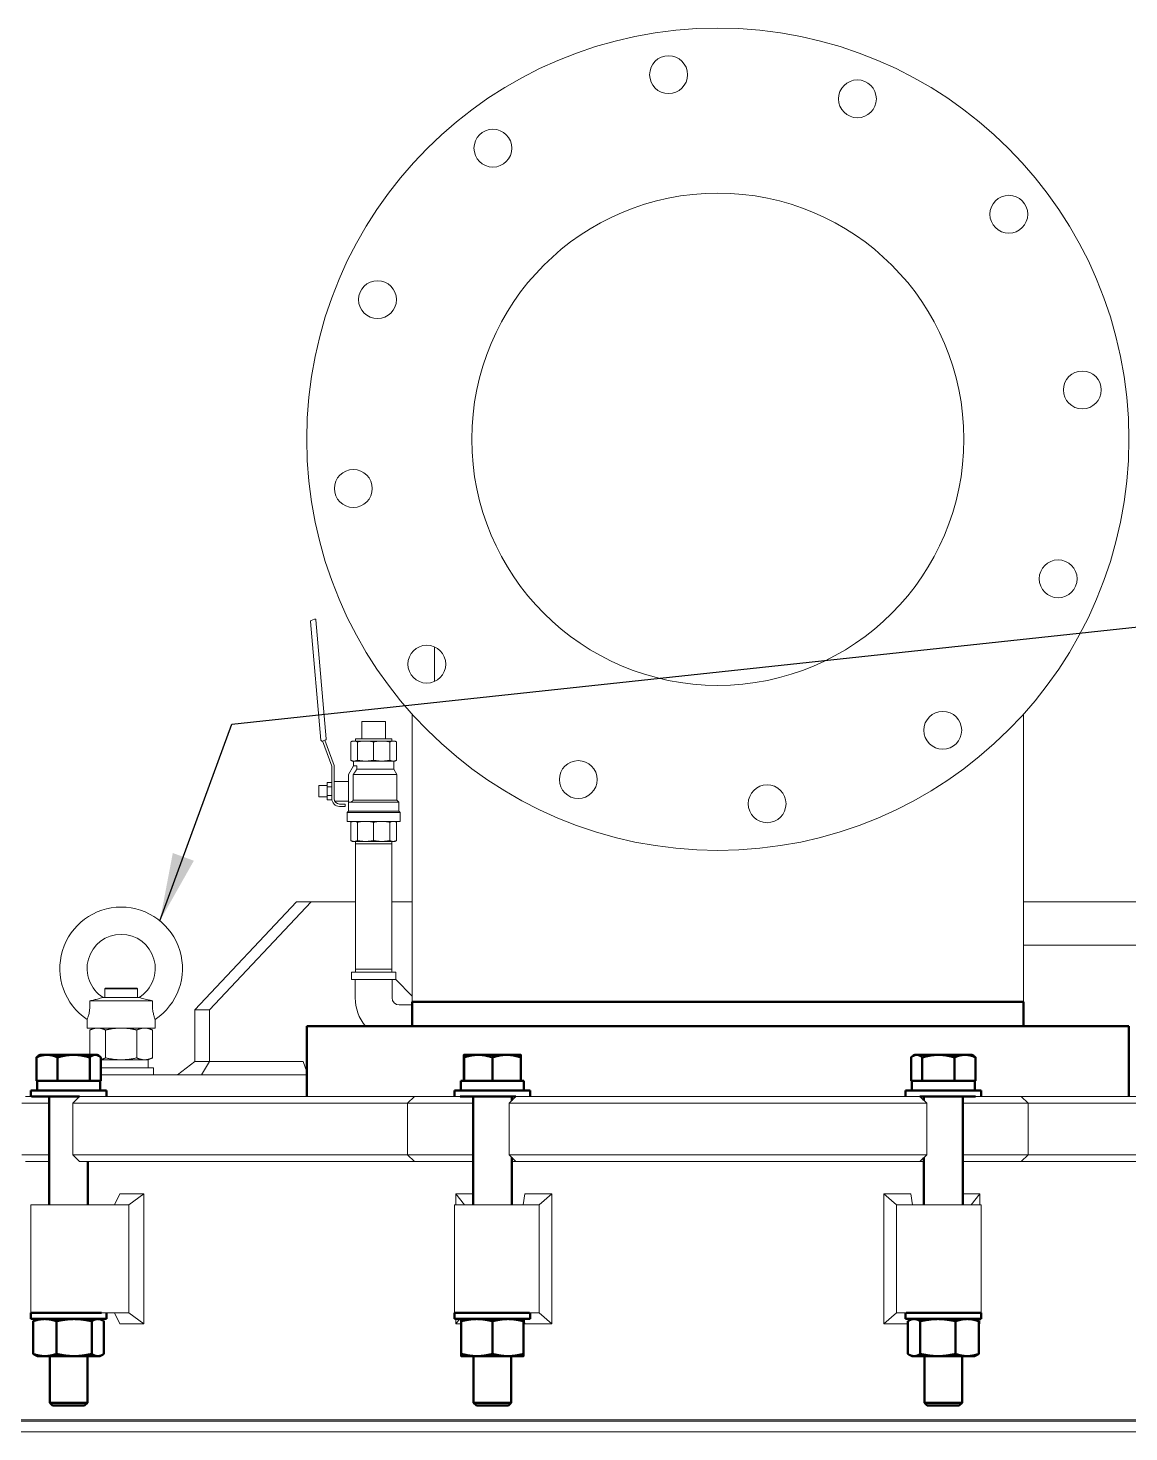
# Model space of a CAD drawing. Header units: inches. Extents: x 20 to 536, y 8 to 344.
# Drawn here: x 241.52 to 266.96, y 143.54 to 175.97 of the extents above; entities that cross this region are included whole.
import ezdxf

# ---------------------------------------------------------------- set-up
doc = ezdxf.new("R2010")
doc.units = ezdxf.units.IN
doc.header["$LTSCALE"] = 16
doc.header["$MEASUREMENT"] = 0
doc.layers.add('Symbol (ANSI)', color=7, linetype='Continuous', lineweight=25)
doc.layers.add('Visible (ANSI)', color=7, linetype='Continuous', lineweight=50)
doc.styles.add('Standard D-E', font='arial.ttf')
doc.dimstyles.new('in [mm] D-E NeptuneBenson$7', dxfattribs={"dimscale": 16, "dimtxt": 0.15, "dimasz": 0.098425, "dimexe": 0.125, "dimexo": 0.063, "dimgap": 0.031496, "dimtad": 0, "dimtih": 1, "dimtoh": 1, "dimdec": 4, "dimrnd": 1e-08, "dimzin": 3, "dimdsep": 46, "dimlunit": 5, "dimtxsty": 'Standard D-E', "dimcen": 0.09, "dimdle": 0.393701, "dimclrd": 256, "dimclre": 256, "dimclrt": 256, "dimadec": 1, "dimazin": 1, "dimtfac": 1, "dimtofl": 0, "dimtmove": 0, "dimatfit": 3, "dimfxl": 1, "dimfrac": 1, "dimtolj": 1, "dimtzin": 4, "dimlwd": -1, "dimlwe": -1, "dimarcsym": 0})

msp = doc.modelspace()

# ---------------------------------------------------------------- linework, layer by layer
at = {"layer": 'Visible (ANSI)', "linetype": 'Continuous', "lineweight": 18}
for p, q in [((248.046352, 162.26331), (248.286641, 159.516794)), ((248.141894, 162.314554), (248.060011, 162.28475)), ((248.410125, 159.550237), (248.169836, 162.296753)), ((250.913165, 161.673737), (250.913165, 160.875717)), ((249.780898, 159.947082), (249.229716, 159.947082)), ((249.229716, 159.947082), (249.229716, 159.553381)), ((249.780898, 159.947082), (249.780898, 159.553381)), ((250.397165, 153.47266), (250.397165, 160.11828)), ((264.521165, 153.47266), (264.521165, 160.11828)), ((248.314583, 159.498993), (248.396466, 159.528796)), ((248.536575, 158.920692), (248.324744, 159.502692)), ((248.37579, 159.521271), (248.590896, 158.930271)), ((249.015307, 159.499271), (248.974935, 159.480445)), ((248.974935, 159.480445), (248.974935, 159.054097)), ((249.052606, 159.499271), (249.015307, 159.499271)), ((249.317792, 159.499271), (249.052606, 159.499271)), ((249.923959, 159.553381), (249.086655, 159.553381)), ((249.088346, 159.499271), (249.086655, 159.553381)), ((249.130277, 159.480445), (249.130277, 159.054097)), ((249.692822, 159.499271), (249.317792, 159.499271)), ((249.505307, 159.480445), (249.505307, 159.054097)), ((249.958008, 159.499271), (249.692822, 159.499271)), ((249.880337, 159.480445), (249.880337, 159.054097)), ((249.922268, 159.499271), (249.923959, 159.553381)), ((249.995307, 159.499271), (249.958008, 159.499271)), ((249.995307, 159.499271), (250.035679, 159.480445)), ((250.035679, 159.480445), (250.035679, 159.054097)), ((249.015307, 159.035271), (248.974935, 159.054097)), ((249.015307, 159.035271), (249.052606, 159.035271)), ((249.039807, 158.925258), (249.039807, 159.035271)), ((249.052606, 159.035271), (249.317792, 159.035271)), ((249.317792, 159.035271), (249.692822, 159.035271)), ((249.692822, 159.035271), (249.958008, 159.035271)), ((249.958008, 159.035271), (249.995307, 159.035271)), ((249.970807, 158.849671), (249.970807, 159.035271)), ((249.995307, 159.035271), (250.035679, 159.054097)), ((248.536575, 158.168771), (248.536575, 158.920692)), ((248.590896, 158.930271), (248.590896, 158.339271)), ((248.923432, 158.723691), (249.039807, 158.925258)), ((248.923432, 158.08634), (248.923432, 158.723691)), ((249.034108, 158.723691), (249.034108, 158.129981)), ((250.043541, 158.723691), (249.034108, 158.723691)), ((249.039807, 158.925258), (249.119273, 158.925258)), ((249.119273, 158.925258), (249.119273, 158.849671)), ((249.970807, 158.849671), (249.119273, 158.849671)), ((249.970807, 158.849671), (250.043541, 158.723691)), ((250.043541, 158.129981), (250.043541, 158.723691)), ((248.237807, 158.208771), (248.237807, 158.469771)), ((248.237807, 158.469771), (248.427932, 158.469771)), ((248.427932, 158.540189), (248.536575, 158.540189)), ((248.427932, 158.540189), (248.427932, 158.43973)), ((248.427932, 158.43973), (248.536575, 158.43973)), ((248.427932, 158.43973), (248.427932, 158.238812)), ((248.590896, 158.565471), (248.923432, 158.565471)), ((248.590896, 158.339271), (248.590896, 158.168771)), ((248.237807, 158.208771), (248.427932, 158.208771)), ((248.427932, 158.238812), (248.536575, 158.238812)), ((248.427932, 158.238812), (248.427932, 158.138353)), ((248.427932, 158.138353), (248.539174, 158.138353)), ((248.603992, 158.113071), (248.923432, 158.113071)), ((248.715896, 158.043771), (248.848432, 158.043771)), ((248.848432, 157.989449), (248.715896, 157.989449)), ((248.848432, 158.043771), (248.848432, 157.989449)), ((248.984816, 158.08634), (248.923432, 158.08634)), ((248.923432, 157.880118), (248.923432, 158.08634)), ((250.087182, 158.08634), (248.984816, 158.08634)), ((250.043541, 158.129981), (249.034108, 158.129981)), ((250.043541, 158.129981), (250.087182, 158.08634)), ((250.087182, 157.880118), (250.087182, 158.08634)), ((248.923432, 157.880118), (248.892807, 157.849493)), ((250.117807, 157.849493), (248.892807, 157.849493)), ((248.892807, 157.643271), (248.892807, 157.849493)), ((250.087182, 157.880118), (248.923432, 157.880118)), ((250.087182, 157.880118), (250.117807, 157.849493)), ((250.117807, 157.643271), (250.117807, 157.849493)), ((250.117807, 157.643271), (248.892807, 157.643271)), ((249.015307, 157.643271), (248.974935, 157.624445)), ((248.974935, 157.198097), (248.974935, 157.624445)), ((249.130277, 157.198097), (249.130277, 157.624445)), ((249.505307, 157.198097), (249.505307, 157.624445)), ((249.880337, 157.198097), (249.880337, 157.624445)), ((249.995307, 157.643271), (250.035679, 157.624445)), ((250.035679, 157.198097), (250.035679, 157.624445)), ((249.015307, 157.179271), (248.974935, 157.198097)), ((249.015307, 157.179271), (249.052606, 157.179271)), ((249.052606, 157.179271), (249.317792, 157.179271)), ((249.088346, 157.179271), (249.086655, 157.12516)), ((249.086655, 157.12516), (249.923959, 157.12516)), ((249.086655, 157.12516), (249.086655, 154.224373)), ((249.317792, 157.179271), (249.692822, 157.179271)), ((249.692822, 157.179271), (249.958008, 157.179271)), ((249.922268, 157.179271), (249.923959, 157.12516)), ((249.923959, 157.12516), (249.923959, 154.224373)), ((249.958008, 157.179271), (249.995307, 157.179271)), ((249.995307, 157.179271), (250.035679, 157.198097)), ((247.71901, 155.78516), (245.371441, 153.28516)), ((245.715283, 153.28516), (248.062852, 155.78516)), ((248.062852, 155.78516), (247.71901, 155.78516)), ((249.086655, 155.78516), (248.062852, 155.78516)), ((250.397165, 155.78516), (249.923959, 155.78516)), ((271.76987, 155.78516), (264.521165, 155.78516)), ((269.937763, 154.78516), (264.521165, 154.78516)), ((250.017905, 154.156263), (248.992709, 154.156263)), ((248.992709, 153.985397), (248.992709, 154.156263)), ((249.086655, 154.224373), (249.923959, 154.224373)), ((249.088784, 154.156263), (249.086655, 154.224373)), ((249.92183, 154.156263), (249.923959, 154.224373)), ((250.017905, 153.985397), (250.017905, 154.156263)), ((243.307665, 153.78516), (243.295165, 153.77266)), ((244.045165, 153.77266), (243.295165, 153.77266)), ((243.295165, 153.77266), (243.295165, 153.576165)), ((243.307665, 153.78516), (244.032665, 153.78516)), ((244.032665, 153.78516), (244.045165, 153.77266)), ((244.045165, 153.77266), (244.045165, 153.576165)), ((250.016391, 153.985397), (248.992709, 153.985397)), ((249.078142, 153.565712), (249.078142, 153.985397)), ((249.930654, 153.565712), (249.930654, 153.985397)), ((250.016391, 153.985397), (250.016391, 153.986911)), ((250.016391, 153.986911), (250.397165, 153.606137)), ((244.394418, 153.497082), (242.945913, 153.497082)), ((244.085508, 153.576165), (243.254822, 153.576165)), ((245.371441, 152.09766), (245.371441, 153.28516)), ((245.371441, 153.28516), (245.715283, 153.28516)), ((245.715283, 153.28516), (245.715283, 152.09766)), ((250.396165, 153.400508), (250.095858, 153.400508)), ((242.882764, 152.86716), (242.882764, 153.066638)), ((244.457567, 152.86716), (242.882764, 152.86716)), ((243.045165, 152.86716), (242.948477, 152.822074)), ((242.948477, 152.248789), (242.948477, 152.822074)), ((243.309321, 152.178247), (243.309321, 152.822074)), ((244.031009, 152.178247), (244.031009, 152.822074)), ((244.295165, 152.86716), (244.391853, 152.822074)), ((244.391853, 152.178247), (244.391853, 152.822074)), ((244.457567, 152.86716), (244.457567, 153.066638)), ((243.201719, 152.13316), (244.295641, 152.13316)), ((244.295165, 152.13316), (244.391853, 152.178247)), ((244.295641, 151.94516), (244.295641, 152.13316)), ((243.201719, 151.94516), (244.420165, 151.94516)), ((244.420165, 151.78516), (244.420165, 151.94516)), ((244.970545, 151.78516), (245.371441, 152.09766)), ((245.371441, 152.09766), (245.715283, 152.09766)), ((245.529288, 151.78516), (245.715283, 152.09766)), ((245.715283, 152.09766), (247.875047, 152.09766)), ((247.959165, 151.853017), (247.875047, 152.09766)), ((241.780593, 151.644789), (241.780593, 151.644785)), ((247.959165, 151.78516), (243.201719, 151.78516)), ((241.457239, 151.28516), (241.589013, 151.28516)), ((241.598667, 151.28516), (241.589013, 151.28516)), ((242.710778, 151.28516), (242.555778, 151.13016)), ((242.710778, 151.28516), (242.760308, 151.28516)), ((242.760308, 151.28516), (243.003304, 151.28516)), ((243.003304, 151.28516), (244.132856, 151.28516)), ((244.610962, 151.28516), (244.132856, 151.28516)), ((245.455589, 151.28516), (244.610962, 151.28516)), ((245.455589, 151.28516), (250.14902, 151.28516)), ((250.446263, 151.28516), (250.14902, 151.28516)), ((250.446263, 151.28516), (250.291263, 151.13016)), ((250.446263, 151.28516), (251.116748, 151.28516)), ((251.116748, 151.28516), (251.387132, 151.28516)), ((251.387132, 151.28516), (251.499473, 151.28516)), ((251.502826, 151.28516), (251.499473, 151.28516)), ((252.788128, 151.28516), (252.633128, 151.13016)), ((252.788128, 151.28516), (252.868928, 151.28516)), ((252.868928, 151.28516), (253.142092, 151.28516)), ((253.142092, 151.28516), (254.093041, 151.28516)), ((254.259085, 151.28516), (254.093041, 151.28516)), ((254.961843, 151.28516), (254.259085, 151.28516)), ((254.961843, 151.28516), (259.956488, 151.28516)), ((260.659245, 151.28516), (259.956488, 151.28516)), ((260.82529, 151.28516), (260.659245, 151.28516)), ((260.82529, 151.28516), (261.776239, 151.28516)), ((261.776239, 151.28516), (262.049403, 151.28516)), ((262.049403, 151.28516), (262.130203, 151.28516)), ((262.130203, 151.28516), (262.285203, 151.13016)), ((263.418858, 151.28516), (263.415505, 151.28516)), ((263.418858, 151.28516), (263.531198, 151.28516)), ((263.531198, 151.28516), (263.801582, 151.28516)), ((263.801582, 151.28516), (264.472068, 151.28516)), ((264.769311, 151.28516), (264.472068, 151.28516)), ((264.472068, 151.28516), (264.627068, 151.13016)), ((264.769311, 151.28516), (269.462742, 151.28516)), ((241.723247, 151.13016), (241.376474, 151.13016)), ((241.723247, 151.13016), (242.0085, 151.13016)), ((242.68612, 151.13016), (242.555778, 151.13016)), ((242.555778, 151.13016), (242.555778, 149.94016)), ((242.930342, 151.13016), (242.68612, 151.13016)), ((244.267089, 151.13016), (242.930342, 151.13016)), ((244.267089, 151.13016), (244.745196, 151.13016)), ((244.745196, 151.13016), (245.389949, 151.13016)), ((250.109045, 151.13016), (245.389949, 151.13016)), ((250.109045, 151.13016), (250.291263, 151.13016)), ((251.084737, 151.13016), (250.291263, 151.13016)), ((250.291263, 151.13016), (250.291263, 149.94016)), ((251.356486, 151.13016), (251.084737, 151.13016)), ((251.652118, 151.13016), (251.356486, 151.13016)), ((251.652118, 151.13016), (251.801121, 151.13016)), ((252.84576, 151.13016), (252.633128, 151.13016)), ((252.633128, 151.13016), (252.633128, 149.94016)), ((253.120303, 151.13016), (252.84576, 151.13016)), ((254.245686, 151.13016), (253.120303, 151.13016)), ((254.245686, 151.13016), (254.411731, 151.13016)), ((254.411731, 151.13016), (254.948187, 151.13016)), ((259.970144, 151.13016), (254.948187, 151.13016)), ((259.970144, 151.13016), (260.5066, 151.13016)), ((260.5066, 151.13016), (260.672645, 151.13016)), ((261.798028, 151.13016), (260.672645, 151.13016)), ((262.072571, 151.13016), (261.798028, 151.13016)), ((262.285203, 151.13016), (262.072571, 151.13016)), ((262.285203, 151.13016), (262.285203, 149.94016)), ((263.11721, 151.13016), (263.266213, 151.13016)), ((263.561845, 151.13016), (263.266213, 151.13016)), ((263.833594, 151.13016), (263.561845, 151.13016)), ((264.627068, 151.13016), (263.833594, 151.13016)), ((264.627068, 151.13016), (264.809285, 151.13016)), ((264.627068, 151.13016), (264.627068, 149.94016)), ((269.528381, 151.13016), (264.809285, 151.13016)), ((241.376474, 149.94016), (241.723247, 149.94016)), ((242.0085, 149.94016), (241.723247, 149.94016)), ((242.555778, 149.94016), (242.68612, 149.94016)), ((242.710778, 149.78516), (242.555778, 149.94016)), ((242.68612, 149.94016), (242.930342, 149.94016)), ((242.930342, 149.94016), (244.267089, 149.94016)), ((244.745196, 149.94016), (244.267089, 149.94016)), ((245.389949, 149.94016), (244.745196, 149.94016)), ((245.389949, 149.94016), (250.109045, 149.94016)), ((250.291263, 149.94016), (250.109045, 149.94016)), ((250.291263, 149.94016), (251.084737, 149.94016)), ((250.446263, 149.78516), (250.291263, 149.94016)), ((251.084737, 149.94016), (251.356486, 149.94016)), ((251.356486, 149.94016), (251.652118, 149.94016)), ((251.801121, 149.94016), (251.652118, 149.94016)), ((252.633128, 149.94016), (252.84576, 149.94016)), ((252.788128, 149.78516), (252.633128, 149.94016)), ((252.84576, 149.94016), (253.120303, 149.94016)), ((253.120303, 149.94016), (254.245686, 149.94016)), ((254.411731, 149.94016), (254.245686, 149.94016)), ((254.948187, 149.94016), (254.411731, 149.94016)), ((254.948187, 149.94016), (259.970144, 149.94016)), ((260.5066, 149.94016), (259.970144, 149.94016)), ((260.672645, 149.94016), (260.5066, 149.94016)), ((260.672645, 149.94016), (261.798028, 149.94016)), ((261.798028, 149.94016), (262.072571, 149.94016)), ((262.072571, 149.94016), (262.285203, 149.94016)), ((262.130203, 149.78516), (262.285203, 149.94016)), ((263.266213, 149.94016), (263.11721, 149.94016)), ((263.266213, 149.94016), (263.561845, 149.94016)), ((263.561845, 149.94016), (263.833594, 149.94016)), ((263.833594, 149.94016), (264.627068, 149.94016)), ((264.472068, 149.78516), (264.627068, 149.94016)), ((264.809285, 149.94016), (264.627068, 149.94016)), ((264.809285, 149.94016), (269.528381, 149.94016)), ((241.589013, 149.78516), (241.457239, 149.78516)), ((241.589013, 149.78516), (242.0085, 149.78516)), ((242.760308, 149.78516), (242.710778, 149.78516)), ((243.003304, 149.78516), (242.760308, 149.78516)), ((244.132856, 149.78516), (243.003304, 149.78516)), ((244.132856, 149.78516), (244.610962, 149.78516)), ((244.610962, 149.78516), (245.009315, 149.78516)), ((250.446263, 149.78516), (245.009315, 149.78516)), ((251.116748, 149.78516), (250.446263, 149.78516)), ((251.387132, 149.78516), (251.116748, 149.78516)), ((251.499473, 149.78516), (251.387132, 149.78516)), ((251.499473, 149.78516), (251.681944, 149.78516)), ((251.681944, 149.78516), (251.801121, 149.78516)), ((252.696121, 149.78516), (252.788128, 149.78516)), ((252.868928, 149.78516), (252.788128, 149.78516)), ((253.142092, 149.78516), (252.868928, 149.78516)), ((254.093041, 149.78516), (253.142092, 149.78516)), ((254.093041, 149.78516), (254.259085, 149.78516)), ((254.259085, 149.78516), (254.528978, 149.78516)), ((260.389352, 149.78516), (254.528978, 149.78516)), ((260.389352, 149.78516), (260.659245, 149.78516)), ((260.659245, 149.78516), (260.82529, 149.78516)), ((261.776239, 149.78516), (260.82529, 149.78516)), ((262.049403, 149.78516), (261.776239, 149.78516)), ((262.130203, 149.78516), (262.049403, 149.78516)), ((262.130203, 149.78516), (262.22221, 149.78516)), ((263.11721, 149.78516), (263.236386, 149.78516)), ((263.236386, 149.78516), (263.418858, 149.78516)), ((263.531198, 149.78516), (263.418858, 149.78516)), ((263.801582, 149.78516), (263.531198, 149.78516)), ((264.472068, 149.78516), (263.801582, 149.78516)), ((269.909016, 149.78516), (264.472068, 149.78516)), ((243.639904, 149.035063), (243.518724, 148.78516)), ((243.639904, 149.035063), (244.193798, 149.035063)), ((244.193798, 149.035063), (243.847968, 148.78516)), ((244.193798, 146.035258), (244.193798, 149.035063)), ((251.406005, 149.035063), (251.406005, 148.78516)), ((251.406005, 149.035063), (251.801121, 149.035063)), ((251.406005, 149.035063), (251.607168, 148.78516)), ((252.998833, 149.035063), (252.959721, 148.78516)), ((252.998833, 149.035063), (253.62163, 149.035063)), ((253.62163, 149.035063), (253.330581, 148.78516)), ((253.62163, 146.035258), (253.62163, 149.035063)), ((261.296701, 149.035063), (261.296701, 146.035258)), ((261.296701, 149.035063), (261.919497, 149.035063)), ((261.296701, 149.035063), (261.587749, 148.78516)), ((261.919497, 149.035063), (261.95861, 148.78516)), ((263.11721, 149.035063), (263.512325, 149.035063)), ((263.512325, 149.035063), (263.311163, 148.78516)), ((263.512325, 148.78516), (263.512325, 149.035063)), ((241.581, 148.78516), (243.213772, 148.78516)), ((241.581, 146.28516), (241.581, 148.78516)), ((243.213772, 148.78516), (243.847968, 148.78516)), ((243.847968, 146.28516), (243.847968, 148.78516)), ((251.373621, 148.78516), (253.110327, 148.78516)), ((251.373621, 146.28516), (251.373621, 148.78516)), ((253.110327, 148.78516), (253.330581, 148.78516)), ((253.330581, 146.28516), (253.330581, 148.78516)), ((261.808003, 148.78516), (261.587749, 148.78516)), ((261.587749, 148.78516), (261.587749, 146.28516)), ((261.808003, 148.78516), (263.54471, 148.78516)), ((263.54471, 146.28516), (263.54471, 148.78516)), ((243.213772, 146.28516), (241.581, 146.28516)), ((243.847968, 146.28516), (243.213772, 146.28516)), ((243.639904, 146.035258), (243.518724, 146.28516)), ((244.193798, 146.035258), (243.639904, 146.035258)), ((244.193798, 146.035258), (243.847968, 146.28516)), ((253.110327, 146.28516), (251.373621, 146.28516)), ((251.406005, 146.144535), (251.406005, 146.035258)), ((251.406005, 146.035258), (251.49397, 146.144535)), ((251.528817, 146.035258), (251.406005, 146.035258)), ((252.998833, 146.035258), (252.98173, 146.144535)), ((253.62163, 146.035258), (252.998833, 146.035258)), ((253.330581, 146.28516), (253.110327, 146.28516)), ((253.62163, 146.035258), (253.330581, 146.28516)), ((261.296701, 146.035258), (261.587749, 146.28516)), ((261.851815, 146.035258), (261.296701, 146.035258)), ((261.587749, 146.28516), (261.808003, 146.28516)), ((263.54471, 146.28516), (261.808003, 146.28516)), ((261.93549, 146.137438), (261.9366, 146.144535)), ((263.446116, 146.117509), (263.424361, 146.144535)), ((263.512325, 146.035258), (263.487605, 146.065969)), ((263.512325, 146.035258), (263.487605, 146.035258)), ((263.512325, 146.035258), (263.512325, 146.144535)), ((228.957835, 143.81641), (285.960496, 143.81641)), ((285.929246, 143.78516), (228.989085, 143.78516)), ((285.21119, 143.53516), (229.707141, 143.53516))]:
    msp.add_line(p, q, dxfattribs=at)
at = {"layer": 'Visible (ANSI)'}
for p, q in [((250.396165, 153.47266), (264.522165, 153.47266)), ((250.396165, 153.47266), (250.396165, 152.91016)), ((264.522165, 153.47266), (264.522165, 152.91016)), ((247.959165, 152.91016), (266.959165, 152.91016)), ((247.959165, 152.91016), (247.959165, 151.28516)), ((266.959165, 152.91016), (266.959165, 151.28516)), ((241.710281, 151.644789), (241.710281, 152.190198)), ((241.8, 152.248789), (241.758391, 152.224766)), ((241.954294, 152.248789), (241.8, 152.248789)), ((242.571166, 152.248789), (241.954294, 152.248789)), ((242.198306, 151.644789), (242.198306, 152.190198)), ((243.072872, 152.248789), (242.571166, 152.248789)), ((242.944026, 151.644789), (242.944026, 152.190198)), ((243.112, 152.248789), (243.072872, 152.248789)), ((243.112, 152.248789), (243.153609, 152.224766)), ((243.201719, 151.644789), (243.201719, 152.190198)), ((251.591887, 151.644789), (251.591887, 152.190198)), ((251.592621, 152.248789), (251.592619, 152.248789)), ((251.592622, 152.248789), (251.592621, 152.248789)), ((251.921723, 152.248789), (251.592622, 152.248789)), ((251.593357, 151.644789), (251.593357, 152.190198)), ((252.577722, 152.248789), (251.921723, 152.248789)), ((252.25009, 151.644789), (252.25009, 152.190198)), ((252.904621, 152.248789), (252.577722, 152.248789)), ((252.904621, 152.248789), (252.904622, 152.248789)), ((252.905354, 151.644789), (252.905354, 152.190198)), ((261.923481, 151.644789), (261.923481, 152.190198)), ((262.01371, 152.248789), (261.971115, 152.224197)), ((262.053708, 152.248789), (262.01371, 152.248789)), ((262.55705, 152.248789), (262.053708, 152.248789)), ((262.183935, 151.644789), (262.183935, 152.190198)), ((263.173052, 152.248789), (262.55705, 152.248789)), ((262.930165, 151.644789), (262.930165, 152.190198)), ((263.32571, 152.248789), (263.173052, 152.248789)), ((263.32571, 152.248789), (263.368305, 152.224197)), ((263.415939, 151.644789), (263.415939, 152.190198)), ((241.954294, 151.644789), (241.710281, 151.644789)), ((241.7265, 151.644785), (243.1855, 151.644785)), ((241.7265, 151.644785), (241.7265, 151.425785)), ((241.8, 151.644789), (241.8, 151.644785)), ((242.198306, 151.644789), (241.954294, 151.644789)), ((242.571166, 151.644789), (242.198306, 151.644789)), ((242.944026, 151.644789), (242.571166, 151.644789)), ((243.072872, 151.644789), (242.944026, 151.644789)), ((243.201719, 151.644789), (243.072872, 151.644789)), ((243.112, 151.644789), (243.112, 151.644785)), ((243.1855, 151.644785), (243.1855, 151.425785)), ((251.519121, 151.644785), (252.978121, 151.644785)), ((251.519121, 151.644785), (251.519121, 151.425785)), ((251.592622, 151.644789), (251.591887, 151.644789)), ((251.592621, 151.644789), (251.592621, 151.644785)), ((251.593357, 151.644789), (251.592622, 151.644789)), ((251.921723, 151.644789), (251.593357, 151.644789)), ((252.25009, 151.644789), (251.921723, 151.644789)), ((252.577722, 151.644789), (252.25009, 151.644789)), ((252.905354, 151.644789), (252.577722, 151.644789)), ((252.904621, 151.644789), (252.904621, 151.644785)), ((252.978121, 151.644785), (252.978121, 151.425785)), ((262.053708, 151.644789), (261.923481, 151.644789)), ((261.94021, 151.644785), (263.39921, 151.644785)), ((261.94021, 151.644785), (261.94021, 151.425785)), ((262.01371, 151.644789), (262.01371, 151.644785)), ((262.183935, 151.644789), (262.053708, 151.644789)), ((262.55705, 151.644789), (262.183935, 151.644789)), ((262.930165, 151.644789), (262.55705, 151.644789)), ((263.173052, 151.644789), (262.930165, 151.644789)), ((263.415939, 151.644789), (263.173052, 151.644789)), ((263.32571, 151.644789), (263.32571, 151.644785)), ((263.39921, 151.644785), (263.39921, 151.425785)), ((243.331, 151.425785), (241.581, 151.425785)), ((241.581, 151.28516), (241.581, 151.425785)), ((241.598667, 151.28516), (242.710778, 151.28516)), ((242.0085, 151.28516), (242.0085, 148.78516)), ((243.331, 151.28516), (243.331, 151.425785)), ((253.123621, 151.425785), (251.373621, 151.425785)), ((251.373621, 151.28516), (251.373621, 151.425785)), ((251.502826, 151.28516), (252.788128, 151.28516)), ((251.801121, 151.28516), (251.801121, 148.78516)), ((252.696121, 151.28516), (252.696121, 151.193153)), ((253.123621, 151.28516), (253.123621, 151.425785)), ((263.54471, 151.425785), (261.79471, 151.425785)), ((261.79471, 151.28516), (261.79471, 151.425785)), ((262.130203, 151.28516), (263.415505, 151.28516)), ((262.22221, 151.28516), (262.22221, 151.193153)), ((263.11721, 151.28516), (263.11721, 148.78516)), ((263.54471, 151.28516), (263.54471, 151.425785)), ((252.696121, 149.877167), (252.696121, 148.78516)), ((262.22221, 149.877167), (262.22221, 148.78516)), ((242.9035, 149.78516), (242.9035, 148.78516)), ((243.213772, 146.28516), (241.581, 146.28516)), ((241.581, 146.144535), (241.581, 146.28516)), ((241.581, 146.144535), (243.331, 146.144535)), ((241.638665, 145.337403), (241.638665, 146.092668)), ((241.737, 146.144535), (241.691395, 146.123269)), ((242.173558, 145.337403), (242.173558, 146.092668)), ((242.990894, 145.337403), (242.990894, 146.092668)), ((243.175, 146.144535), (243.220605, 146.123269)), ((243.273335, 145.337403), (243.273335, 146.092668)), ((243.331, 146.144535), (243.331, 146.28516)), ((253.110327, 146.28516), (251.373621, 146.28516)), ((251.373621, 146.144535), (251.373621, 146.28516)), ((251.373621, 146.144535), (253.123621, 146.144535)), ((251.528817, 145.337403), (251.528817, 146.092668)), ((251.529621, 146.144535), (251.529619, 146.144535)), ((251.530427, 145.337403), (251.530427, 146.092668)), ((252.250231, 145.337403), (252.250231, 146.092668)), ((252.967621, 146.144535), (252.967622, 146.144535)), ((252.968424, 145.337403), (252.968424, 146.092668)), ((253.123621, 146.144535), (253.123621, 146.28516)), ((261.79471, 146.144535), (261.79471, 146.28516)), ((261.79471, 146.144535), (263.54471, 146.144535)), ((263.54471, 146.28516), (261.808003, 146.28516)), ((261.851815, 145.337403), (261.851815, 146.092668)), ((261.95071, 146.144535), (261.904024, 146.122766)), ((262.137283, 145.337403), (262.137283, 146.092668)), ((262.955178, 145.337403), (262.955178, 146.092668)), ((263.38871, 146.144535), (263.435396, 146.122766)), ((263.487605, 145.337403), (263.487605, 146.092668)), ((263.54471, 146.144535), (263.54471, 146.28516)), ((241.737, 145.285535), (241.691395, 145.306802)), ((241.737, 145.285535), (241.906112, 145.285535)), ((241.906112, 145.285535), (242.582226, 145.285535)), ((242.0185, 145.285535), (242.0185, 144.2109)), ((242.582226, 145.285535), (243.132115, 145.285535)), ((242.8935, 145.285535), (242.8935, 144.2109)), ((243.132115, 145.285535), (243.175, 145.285535)), ((243.175, 145.285535), (243.220605, 145.306802)), ((251.529621, 145.285535), (251.529619, 145.285536)), ((251.529621, 145.285535), (251.529622, 145.285535)), ((251.529622, 145.285535), (251.890329, 145.285535)), ((251.811121, 145.285535), (251.811121, 144.2109)), ((251.890329, 145.285535), (252.609328, 145.285535)), ((252.609328, 145.285535), (252.967621, 145.285535)), ((252.686121, 145.285535), (252.686121, 144.2109)), ((252.967621, 145.285535), (252.967622, 145.285536)), ((261.95071, 145.285535), (261.904024, 145.307305)), ((261.95071, 145.285535), (261.994549, 145.285535)), ((261.994549, 145.285535), (262.54623, 145.285535)), ((262.23221, 145.285535), (262.23221, 144.2109)), ((262.54623, 145.285535), (263.221391, 145.285535)), ((263.10721, 145.285535), (263.10721, 144.2109)), ((263.221391, 145.285535), (263.38871, 145.285535)), ((263.38871, 145.285535), (263.435396, 145.307305)), ((242.0185, 144.2109), (242.8935, 144.2109)), ((242.086661, 144.144785), (242.0185, 144.2109)), ((242.825339, 144.144785), (242.086661, 144.144785)), ((242.825339, 144.144785), (242.8935, 144.2109)), ((251.811121, 144.2109), (252.686121, 144.2109)), ((251.879282, 144.144785), (251.811121, 144.2109)), ((252.61796, 144.144785), (251.879282, 144.144785)), ((252.61796, 144.144785), (252.686121, 144.2109)), ((262.23221, 144.2109), (263.10721, 144.2109)), ((262.300371, 144.144785), (262.23221, 144.2109)), ((263.039049, 144.144785), (262.300371, 144.144785)), ((263.039049, 144.144785), (263.10721, 144.2109))]:
    msp.add_line(p, q, dxfattribs=at)
at = {"layer": 'Visible (ANSI)', "linetype": 'Continuous', "lineweight": 18}
for centre, radius in [((257.459165, 166.47266), 9.5), ((256.320341, 174.896026), 0.4375), ((260.684597, 174.336921), 0.4375), ((252.261232, 173.198096), 0.4375), ((257.459165, 166.47266), 5.687), ((264.184601, 171.670594), 0.4375), ((249.594905, 169.698092), 0.4375), ((265.88253, 167.611485), 0.4375), ((249.0358, 165.333836), 0.4375), ((265.323426, 163.247229), 0.4375), ((250.733729, 161.274727), 0.4375), ((262.657099, 159.747225), 0.4375), ((254.233734, 158.6084), 0.4375), ((258.59799, 158.049295), 0.4375)]:
    msp.add_circle(centre, radius, dxfattribs=at)
for centre, radius, start, end in [((248.067153, 162.26513), 0.02088, 110, 185), ((248.149036, 162.294933), 0.02088, 5, 110), ((248.307442, 159.518614), 0.02088, 185, 290), ((248.389325, 159.548417), 0.02088, 290, 5), ((248.715896, 158.168771), 0.179321, 180, 270), ((248.715896, 158.168771), 0.125, 180, 270), ((243.670165, 154.245113), 1.417323, 303.7489886, 236.2510114), ((243.670165, 154.245113), 0.787402, 301.8357245, 238.1642755), ((250.095858, 153.565712), 1.017717, 180, 220.1011712), ((250.095858, 153.565712), 0.165204, 180, 270)]:
    msp.add_arc(centre, radius, start, end, dxfattribs=at)
for points, weights in [([(249.052606, 159.499271), (249.015307, 159.499271), (248.974935, 159.480445)], [1, 1.0562990584, 1.07162109099]), ([(249.130277, 159.480445), (249.089905, 159.499271), (249.052606, 159.499271)], [1.07162109099, 1.0562990584, 1]), ([(249.317792, 159.499271), (249.227744, 159.499271), (249.130277, 159.480445)], [1, 1.0562990584, 1.07162109099]), ([(249.505307, 159.480445), (249.40784, 159.499271), (249.317792, 159.499271)], [1.07162109099, 1.0562990584, 1]), ([(249.692822, 159.499271), (249.602774, 159.499271), (249.505307, 159.480445)], [1, 1.0562990584, 1.07162109099]), ([(249.880337, 159.480445), (249.78287, 159.499271), (249.692822, 159.499271)], [1.07162109099, 1.0562990584, 1]), ([(249.958008, 159.499271), (249.920709, 159.499271), (249.880337, 159.480445)], [1, 1.0562990584, 1.07162109099]), ([(250.035679, 159.480445), (249.995307, 159.499271), (249.958008, 159.499271)], [1.07162109099, 1.0562990584, 1]), ([(248.974935, 159.054097), (249.015307, 159.035271), (249.052606, 159.035271)], [1.07162109099, 1.0562990584, 1]), ([(249.052606, 159.035271), (249.089905, 159.035271), (249.130277, 159.054097)], [1, 1.0562990584, 1.07162109099]), ([(249.130277, 159.054097), (249.227744, 159.035271), (249.317792, 159.035271)], [1.07162109099, 1.0562990584, 1]), ([(249.317792, 159.035271), (249.40784, 159.035271), (249.505307, 159.054097)], [1, 1.0562990584, 1.07162109099]), ([(249.505307, 159.054097), (249.602774, 159.035271), (249.692822, 159.035271)], [1.07162109099, 1.0562990584, 1]), ([(249.692822, 159.035271), (249.78287, 159.035271), (249.880337, 159.054097)], [1, 1.0562990584, 1.07162109099]), ([(249.880337, 159.054097), (249.920709, 159.035271), (249.958008, 159.035271)], [1.07162109099, 1.0562990584, 1]), ([(249.958008, 159.035271), (249.995307, 159.035271), (250.035679, 159.054097)], [1, 1.0562990584, 1.07162109099]), ([(249.119273, 158.849671), (249.079776, 158.792939), (249.034108, 158.723691)], [1, 1.00361912604, 1]), ([(249.034108, 158.129981), (249.010422, 158.109245), (248.984816, 158.08634)], [1.00000480453, 1.0009720909, 1]), ([(249.052606, 157.643271), (249.015307, 157.643271), (248.974935, 157.624445)], [1, 1.04927042368, 1.05740736242]), ([(249.130277, 157.624445), (249.089905, 157.643271), (249.052606, 157.643271)], [1.05740736242, 1.04927042368, 1]), ([(249.317792, 157.643271), (249.227744, 157.643271), (249.130277, 157.624445)], [1, 1.04927042368, 1.05740736242]), ([(249.505307, 157.624445), (249.40784, 157.643271), (249.317792, 157.643271)], [1.05740736242, 1.04927042368, 1]), ([(249.692822, 157.643271), (249.602774, 157.643271), (249.505307, 157.624445)], [1, 1.04927042368, 1.05740736242]), ([(249.880337, 157.624445), (249.78287, 157.643271), (249.692822, 157.643271)], [1.05740736242, 1.04927042368, 1]), ([(249.958008, 157.643271), (249.920709, 157.643271), (249.880337, 157.624445)], [1, 1.04927042368, 1.05740736242]), ([(250.035679, 157.624445), (249.995307, 157.643271), (249.958008, 157.643271)], [1.05740736242, 1.04927042368, 1]), ([(248.974935, 157.198097), (249.015307, 157.179271), (249.052606, 157.179271)], [1.05740736242, 1.04927042368, 1]), ([(249.052606, 157.179271), (249.089905, 157.179271), (249.130277, 157.198097)], [1, 1.04927042368, 1.05740736242]), ([(249.130277, 157.198097), (249.227744, 157.179271), (249.317792, 157.179271)], [1.05740736242, 1.04927042368, 1]), ([(249.317792, 157.179271), (249.40784, 157.179271), (249.505307, 157.198097)], [1, 1.04927042368, 1.05740736242]), ([(249.505307, 157.198097), (249.602774, 157.179271), (249.692822, 157.179271)], [1.05740736242, 1.04927042368, 1]), ([(249.692822, 157.179271), (249.78287, 157.179271), (249.880337, 157.198097)], [1, 1.04927042368, 1.05740736242]), ([(249.880337, 157.198097), (249.920709, 157.179271), (249.958008, 157.179271)], [1.05740736242, 1.04927042368, 1]), ([(249.958008, 157.179271), (249.995307, 157.179271), (250.035679, 157.198097)], [1, 1.04927042368, 1.05740736242]), ([(243.128899, 152.86716), (243.045165, 152.86716), (242.948477, 152.822074)], [1, 1.0379548493, 1]), ([(243.309321, 152.822074), (243.212634, 152.86716), (243.128899, 152.86716)], [1, 1.0379548493, 1]), ([(243.670165, 152.86716), (243.502697, 152.86716), (243.309321, 152.822074)], [1, 1.0379548493, 1]), ([(244.031009, 152.822074), (243.837634, 152.86716), (243.670165, 152.86716)], [1, 1.0379548493, 1]), ([(244.211431, 152.86716), (244.127697, 152.86716), (244.031009, 152.822074)], [1, 1.0379548493, 1]), ([(244.391853, 152.822074), (244.295165, 152.86716), (244.211431, 152.86716)], [1, 1.0379548493, 1]), ([(243.201719, 152.140968), (243.252366, 152.151688), (243.309321, 152.178247)], [1.0184913449, 1.02201461774, 1]), ([(243.309321, 152.178247), (243.502697, 152.13316), (243.670165, 152.13316)], [1, 1.0379548493, 1]), ([(243.670165, 152.13316), (243.837634, 152.13316), (244.031009, 152.178247)], [1, 1.0379548493, 1]), ([(244.031009, 152.178247), (244.127697, 152.13316), (244.211431, 152.13316)], [1, 1.0379548493, 1]), ([(244.211431, 152.13316), (244.295165, 152.13316), (244.391853, 152.178247)], [1, 1.0379548493, 1])]:
    msp.add_rational_spline(points, weights, degree=2, dxfattribs=at)
for points, knots in [([(242.945913, 153.497082), (242.949157, 153.440469), (242.949686, 153.382257), (242.941532, 153.278052), (242.934888, 153.238879), (242.920478, 153.173548), (242.911948, 153.145168), (242.896597, 153.100147), (242.890099, 153.084213), (242.884002, 153.069489), (242.882789, 153.066628), (242.882781, 153.066632)], [0.000101796, 0.000101796, 0.000101796, 0.000101796, 0.436061404, 0.436061404, 0.810374255, 0.810374255, 1.202831513, 1.202831513, 1.595671209, 1.595671209, 1.845071138, 1.845071138, 1.845071138, 1.845071138]), ([(243.254822, 153.576165), (243.254822, 153.576165), (243.249309, 153.574223), (243.227203, 153.567004), (243.210059, 153.561635), (243.162277, 153.547907), (243.129558, 153.539213), (243.062623, 153.522801), (243.028792, 153.514994), (242.9781, 153.503896), (242.962087, 153.50047), (242.945913, 153.497082)], [1.447426706, 1.447426706, 1.447426706, 1.447426706, 1.701364121, 1.701364121, 1.9775787, 1.9775787, 2.323954461, 2.323954461, 2.627242149, 2.627242149, 2.763852394, 2.763852394, 2.763852394, 2.763852394]), ([(244.394418, 153.497082), (244.360665, 153.504152), (244.327592, 153.511396), (244.247319, 153.529918), (244.203599, 153.541002), (244.142026, 153.55808), (244.11994, 153.564839), (244.09264, 153.573656), (244.085856, 153.576045), (244.085513, 153.576164), (244.085508, 153.576165), (244.085508, 153.576165)], [0.164394048, 0.164394048, 0.164394048, 0.164394048, 0.430091027, 0.430091027, 0.844643839, 0.844643839, 1.165695922, 1.165695922, 1.440343019, 1.440343019, 1.447426717, 1.447426717, 1.447426717, 1.447426717]), ([(244.45755, 153.066632), (244.457555, 153.066633), (244.457149, 153.06761), (244.454093, 153.074836), (244.448848, 153.087144), (244.435139, 153.12461), (244.427026, 153.148837), (244.412108, 153.20621), (244.405584, 153.237824), (244.395708, 153.309354), (244.392847, 153.348284), (244.391344, 153.424281), (244.392351, 153.461013), (244.394418, 153.497082)], [1.844904401, 1.844904401, 1.844904401, 1.844904401, 1.990359356, 1.990359356, 2.383365136, 2.383365136, 2.760847361, 2.760847361, 3.119766305, 3.119766305, 3.506098689, 3.506098689, 3.8615623, 3.8615623, 3.8615623, 3.8615623])]:
    msp.add_open_spline(points, degree=3, knots=knots, dxfattribs=at)
at = {"layer": 'Visible (ANSI)'}
for points, weights in [([(241.954294, 152.248789), (241.841047, 152.248789), (241.710281, 152.190198)], [1, 1.0379548493, 1]), ([(241.710281, 152.190198), (241.735326, 152.21145), (241.758391, 152.224766)], [1, 1.01344146313, 1.01736251269]), ([(242.198306, 152.190198), (242.06754, 152.248789), (241.954294, 152.248789)], [1, 1.0379548493, 1]), ([(242.571166, 152.248789), (242.398121, 152.248789), (242.198306, 152.190198)], [1, 1.0379548493, 1]), ([(242.944026, 152.190198), (242.744211, 152.248789), (242.571166, 152.248789)], [1, 1.0379548493, 1]), ([(243.072872, 152.248789), (243.013074, 152.248789), (242.944026, 152.190198)], [1, 1.0379548493, 1]), ([(243.201719, 152.190198), (243.13267, 152.248789), (243.072872, 152.248789)], [1, 1.0379548493, 1]), ([(251.592622, 152.248789), (251.592281, 152.248789), (251.591887, 152.190198)], [1, 1.0379548493, 1]), ([(251.593357, 152.190198), (251.592963, 152.248789), (251.592622, 152.248789)], [1, 1.0379548493, 1]), ([(251.921723, 152.248789), (251.769328, 152.248789), (251.593357, 152.190198)], [1, 1.0379548493, 1]), ([(252.25009, 152.190198), (252.074119, 152.248789), (251.921723, 152.248789)], [1, 1.0379548493, 1]), ([(252.577722, 152.248789), (252.425667, 152.248789), (252.25009, 152.190198)], [1, 1.0379548493, 1]), ([(252.905354, 152.190198), (252.729777, 152.248789), (252.577722, 152.248789)], [1, 1.0379548493, 1]), ([(252.904622, 152.248789), (252.904962, 152.248592), (252.905354, 152.190198)], [1.00026380666, 1.03782248436, 1]), ([(262.053708, 152.248789), (261.993269, 152.248789), (261.923481, 152.190198)], [1, 1.0379548493, 1]), ([(262.183935, 152.190198), (262.114147, 152.248789), (262.053708, 152.248789)], [1, 1.0379548493, 1]), ([(262.55705, 152.248789), (262.383887, 152.248789), (262.183935, 152.190198)], [1, 1.0379548493, 1]), ([(262.930165, 152.190198), (262.730213, 152.248789), (262.55705, 152.248789)], [1, 1.0379548493, 1]), ([(263.173052, 152.248789), (263.060328, 152.248789), (262.930165, 152.190198)], [1, 1.0379548493, 1]), ([(263.415939, 152.190198), (263.285776, 152.248789), (263.173052, 152.248789)], [1, 1.0379548493, 1]), ([(263.368305, 152.224197), (263.391159, 152.211002), (263.415939, 152.190198)], [1.01719100565, 1.01315491386, 1]), ([(241.906112, 146.144535), (241.781989, 146.144535), (241.638665, 146.092668)], [1, 1.0379548493, 1]), ([(241.638665, 146.092668), (241.666114, 146.111481), (241.691395, 146.123269)], [1, 1.01344146313, 1.01736251269]), ([(242.173558, 146.092668), (242.030234, 146.144535), (241.906112, 146.144535)], [1, 1.0379548493, 1]), ([(242.582226, 146.144535), (242.392563, 146.144535), (242.173558, 146.092668)], [1, 1.0379548493, 1]), ([(242.990894, 146.092668), (242.77189, 146.144535), (242.582226, 146.144535)], [1, 1.0379548493, 1]), ([(243.132115, 146.144535), (243.066574, 146.144535), (242.990894, 146.092668)], [1, 1.0379548493, 1]), ([(243.273335, 146.092668), (243.197655, 146.144535), (243.132115, 146.144535)], [1, 1.0379548493, 1]), ([(251.529622, 146.144535), (251.529248, 146.144535), (251.528817, 146.092668)], [1, 1.0379548493, 1]), ([(251.530427, 146.092668), (251.529996, 146.144535), (251.529622, 146.144535)], [1, 1.0379548493, 1]), ([(251.890329, 146.144535), (251.723298, 146.144535), (251.530427, 146.092668)], [1, 1.0379548493, 1]), ([(252.250231, 146.092668), (252.05736, 146.144535), (251.890329, 146.144535)], [1, 1.0379548493, 1]), ([(252.609328, 146.144535), (252.44267, 146.144535), (252.250231, 146.092668)], [1, 1.0379548493, 1]), ([(252.968424, 146.092668), (252.775985, 146.144535), (252.609328, 146.144535)], [1, 1.0379548493, 1]), ([(252.967622, 146.144535), (252.967994, 146.144361), (252.968424, 146.092668)], [1.00026380666, 1.03782248436, 1]), ([(261.994549, 146.144535), (261.928306, 146.144535), (261.851815, 146.092668)], [1, 1.0379548493, 1]), ([(262.137283, 146.092668), (262.060792, 146.144535), (261.994549, 146.144535)], [1, 1.0379548493, 1]), ([(262.54623, 146.144535), (262.356437, 146.144535), (262.137283, 146.092668)], [1, 1.0379548493, 1]), ([(262.955178, 146.092668), (262.736024, 146.144535), (262.54623, 146.144535)], [1, 1.0379548493, 1]), ([(263.221391, 146.144535), (263.097841, 146.144535), (262.955178, 146.092668)], [1, 1.0379548493, 1]), ([(263.487605, 146.092668), (263.344941, 146.144535), (263.221391, 146.144535)], [1, 1.0379548493, 1]), ([(263.435396, 146.122766), (263.460444, 146.111085), (263.487605, 146.092668)], [1.01719100565, 1.01315491386, 1]), ([(241.691395, 145.306802), (241.666114, 145.31859), (241.638665, 145.337403)], [1.01736251269, 1.01344146313, 1]), ([(241.638665, 145.337403), (241.781989, 145.285535), (241.906112, 145.285535)], [1, 1.0379548493, 1]), ([(241.906112, 145.285535), (242.030234, 145.285535), (242.173558, 145.337403)], [1, 1.0379548493, 1]), ([(242.173558, 145.337403), (242.392563, 145.285535), (242.582226, 145.285535)], [1, 1.0379548493, 1]), ([(242.582226, 145.285535), (242.77189, 145.285535), (242.990894, 145.337403)], [1, 1.0379548493, 1]), ([(242.990894, 145.337403), (243.066574, 145.285535), (243.132115, 145.285535)], [1, 1.0379548493, 1]), ([(243.132115, 145.285535), (243.197655, 145.285535), (243.273335, 145.337403)], [1, 1.0379548493, 1]), ([(251.528817, 145.337403), (251.529248, 145.285535), (251.529622, 145.285535)], [1, 1.0379548493, 1]), ([(251.529622, 145.285535), (251.529996, 145.285535), (251.530427, 145.337403)], [1, 1.0379548493, 1]), ([(251.530427, 145.337403), (251.723298, 145.285535), (251.890329, 145.285535)], [1, 1.0379548493, 1]), ([(251.890329, 145.285535), (252.05736, 145.285535), (252.250231, 145.337403)], [1, 1.0379548493, 1]), ([(252.250231, 145.337403), (252.44267, 145.285535), (252.609328, 145.285535)], [1, 1.0379548493, 1]), ([(252.609328, 145.285535), (252.775985, 145.285535), (252.968424, 145.337403)], [1, 1.0379548493, 1]), ([(252.968424, 145.337403), (252.967994, 145.28571), (252.967622, 145.285536)], [1, 1.03782248436, 1.00026380666]), ([(261.851815, 145.337403), (261.928306, 145.285535), (261.994549, 145.285535)], [1, 1.0379548493, 1]), ([(261.994549, 145.285535), (262.060792, 145.285535), (262.137283, 145.337403)], [1, 1.0379548493, 1]), ([(262.137283, 145.337403), (262.356437, 145.285535), (262.54623, 145.285535)], [1, 1.0379548493, 1]), ([(262.54623, 145.285535), (262.736024, 145.285535), (262.955178, 145.337403)], [1, 1.0379548493, 1]), ([(262.955178, 145.337403), (263.097841, 145.285535), (263.221391, 145.285535)], [1, 1.0379548493, 1]), ([(263.221391, 145.285535), (263.344941, 145.285535), (263.487605, 145.337403)], [1, 1.0379548493, 1]), ([(263.487605, 145.337403), (263.460444, 145.318986), (263.435396, 145.307305)], [1, 1.01315491386, 1.01719100565])]:
    msp.add_rational_spline(points, weights, degree=2, dxfattribs=at)

# ---------------------------------------------------------------- leaders
at = {"layer": 'Symbol (ANSI)', "annotation_type": 0, "has_hookline": 1, "hookline_direction": 0, "text_width": 22.493862}
msp.add_leader([(244.565567, 155.343776), (246.230612, 159.892324), (282.856943, 163.817483), (283.927809, 163.817483)], dimstyle='in [mm] D-E NeptuneBenson$7', override={"dimtad": 0}, dxfattribs=at)

doc.saveas('drawing.dxf')
